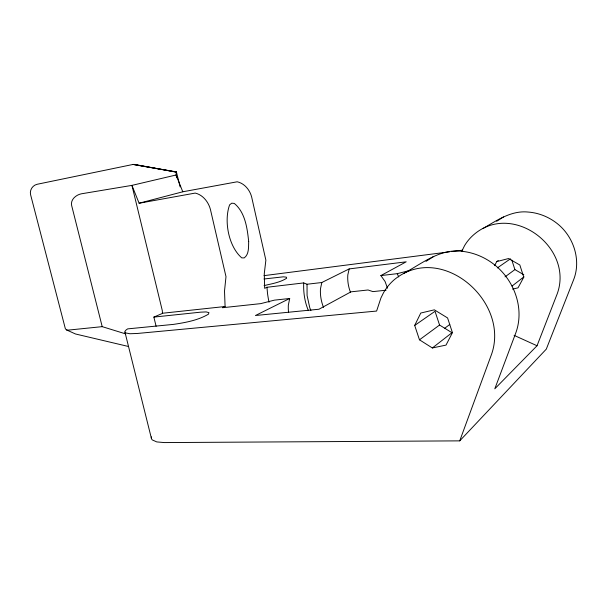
<?xml version="1.0" encoding="UTF-8"?>
<svg xmlns="http://www.w3.org/2000/svg" width="607" height="607" viewBox="0 0 607 607"><rect width="100%" height="100%" fill="white"/><g stroke="black" fill="none" stroke-linecap="round" stroke-linejoin="round"><path stroke-width="0.91" d="M128.547 346.506L75.48 333.979L66.459 329.874L65.359 328.736L30.623 194.824C29.379 190.196 32.603 185.211 37.262 184.255L133.07 164.436L176.394 171.895L176.076 174.998L176.72 177.768M125.74 333.918L102.204 326.649L71.618 205.378C70.427 199.528 76.012 194.93 81.232 193.83L131.939 185.378L139.102 203.231L195.211 193.079C202.935 194.87 208.421 201.956 210.401 209.354L225.994 276.663L224.514 291.011L225.091 306.512L222.443 307.726L260.729 303.629L274.379 300.146L289.698 298.485L288.348 305.116A41.595 34.553 60.8 0 0 288.583 312.605M387.494 288.219L385.073 281.511L380.87 275.586L406.189 261.822L349.177 268.916L321.831 282.513L320.466 288.811A39.22 33.423 60.3 0 0 323.508 307.377M349.177 268.916L347.811 274.933A37.209 32.376 59.7 0 0 350.474 292.271M151.439 436.858A37.49 10.236 -15 0 0 152.319 439.931L156.765 441.919L164.391 442.579L459.727 440.864L490.919 356.005C511.655 302.718 441.813 241.214 394.421 279.569A64.008 55.859 50.6 0 0 383.487 292.802L380.923 298.007L376.606 311.057L137.425 333.463L129.906 333.744L125.687 332.924A38.097 6.032 -13.9 0 1 126.18 329.927L127.652 328.88L173.511 324.381C185.484 322.575 197.912 320.382 208.467 314.176L208.929 312.62L206.16 311.922L200.613 312.165L153.867 317.089L156.098 326.255M404.072 273.211C421.948 263.597 439.969 248.506 461.707 251.283C474.143 252.482 486.002 257.717 495.6 265.654C514.835 281.489 524.638 309.365 515.692 333.197L494.804 388.799L537.036 345.755L556.513 295.624C575.595 249.181 513.605 201.213 474.408 234.15A53.09 48.962 43.2 0 0 464.613 245.547L461.654 251.548M414.695 325.443L420.772 313.037L434.362 309.836L447.579 317.947L452.435 332.659L446.016 345.095L432.351 347.963L419.475 339.814L414.695 325.443L435.022 311.3L439.559 325.033L451.965 332.727L432.351 347.963M494.606 265.676L496.716 261.602L498.241 260.562M459.727 440.864L546.3 349.124L573.524 279.971C581.483 260.145 573.623 236.396 557.082 223.459C548.774 216.874 538.53 212.776 527.938 212.033C511.14 210.341 496.647 220.546 482.922 228.581M512.088 286.034L523.955 276.815M444.499 328.425L449.795 324.442M425.985 261.389L433.747 256.412M496.64 221.305L503.514 216.927M419.475 339.814L439.559 325.033M505.009 276.883L514.903 269.599L523.818 274.736M497.376 267.915L510.464 258.802M289.698 298.485L255.448 315.511L318.963 309.236L350.983 291.838L368.047 289.979L372.926 291.61L386.067 290.207M321.831 282.513L307.036 284.243L303.705 282.923L266.959 287.27L264.652 288.333L264.273 273.727L265.874 260.183L251.647 196.972C249.826 189.968 244.507 183.352 237.193 181.789L182.783 191.782L139.102 203.231M153.867 317.089L162.934 313.204L225.091 306.512M496.716 261.602L508.552 258.544L519.835 264.993L523.78 277.194L518.037 287.824L512.551 289.122M380.87 275.586L397.259 273.666L410.552 270.259M264.075 285.601C271.731 283.75 279.903 282.536 286.663 278.249L286.428 277.179L283.401 276.822L263.954 279M263.992 275.646L449.59 251.829M451.471 251.586L462.754 250.152M102.204 326.649L67.908 330.147L66.459 329.874M514.099 335.352L537.036 345.755M176.394 171.895L180.165 186.933M397.259 273.666L398.723 276.936M310.936 310.443L309.813 307.924L307.081 295.526L307.036 284.243M308.379 310.564C304.699 301.899 303.303 292.324 303.705 282.923M182.783 191.782L176.076 174.998L131.939 185.378L162.319 310.678L162.441 313.516M511.8 260.016L514.903 269.599M124.951 332.135L151.439 438.512M266.959 287.27L267.528 293.545A109.23 93.554 60.1 0 0 269.03 302.225M248.68 241.503C248.445 247.011 249.211 254.204 244.242 257.907L241.753 257.876C228.581 246.48 223.748 220.94 229.621 204.832L231.745 203.186L234.287 203.421C245.228 212.404 247.246 228.217 248.68 241.503M134.451 164.421L133.07 164.436L176.508 172.13L134.451 164.421"/></g></svg>
